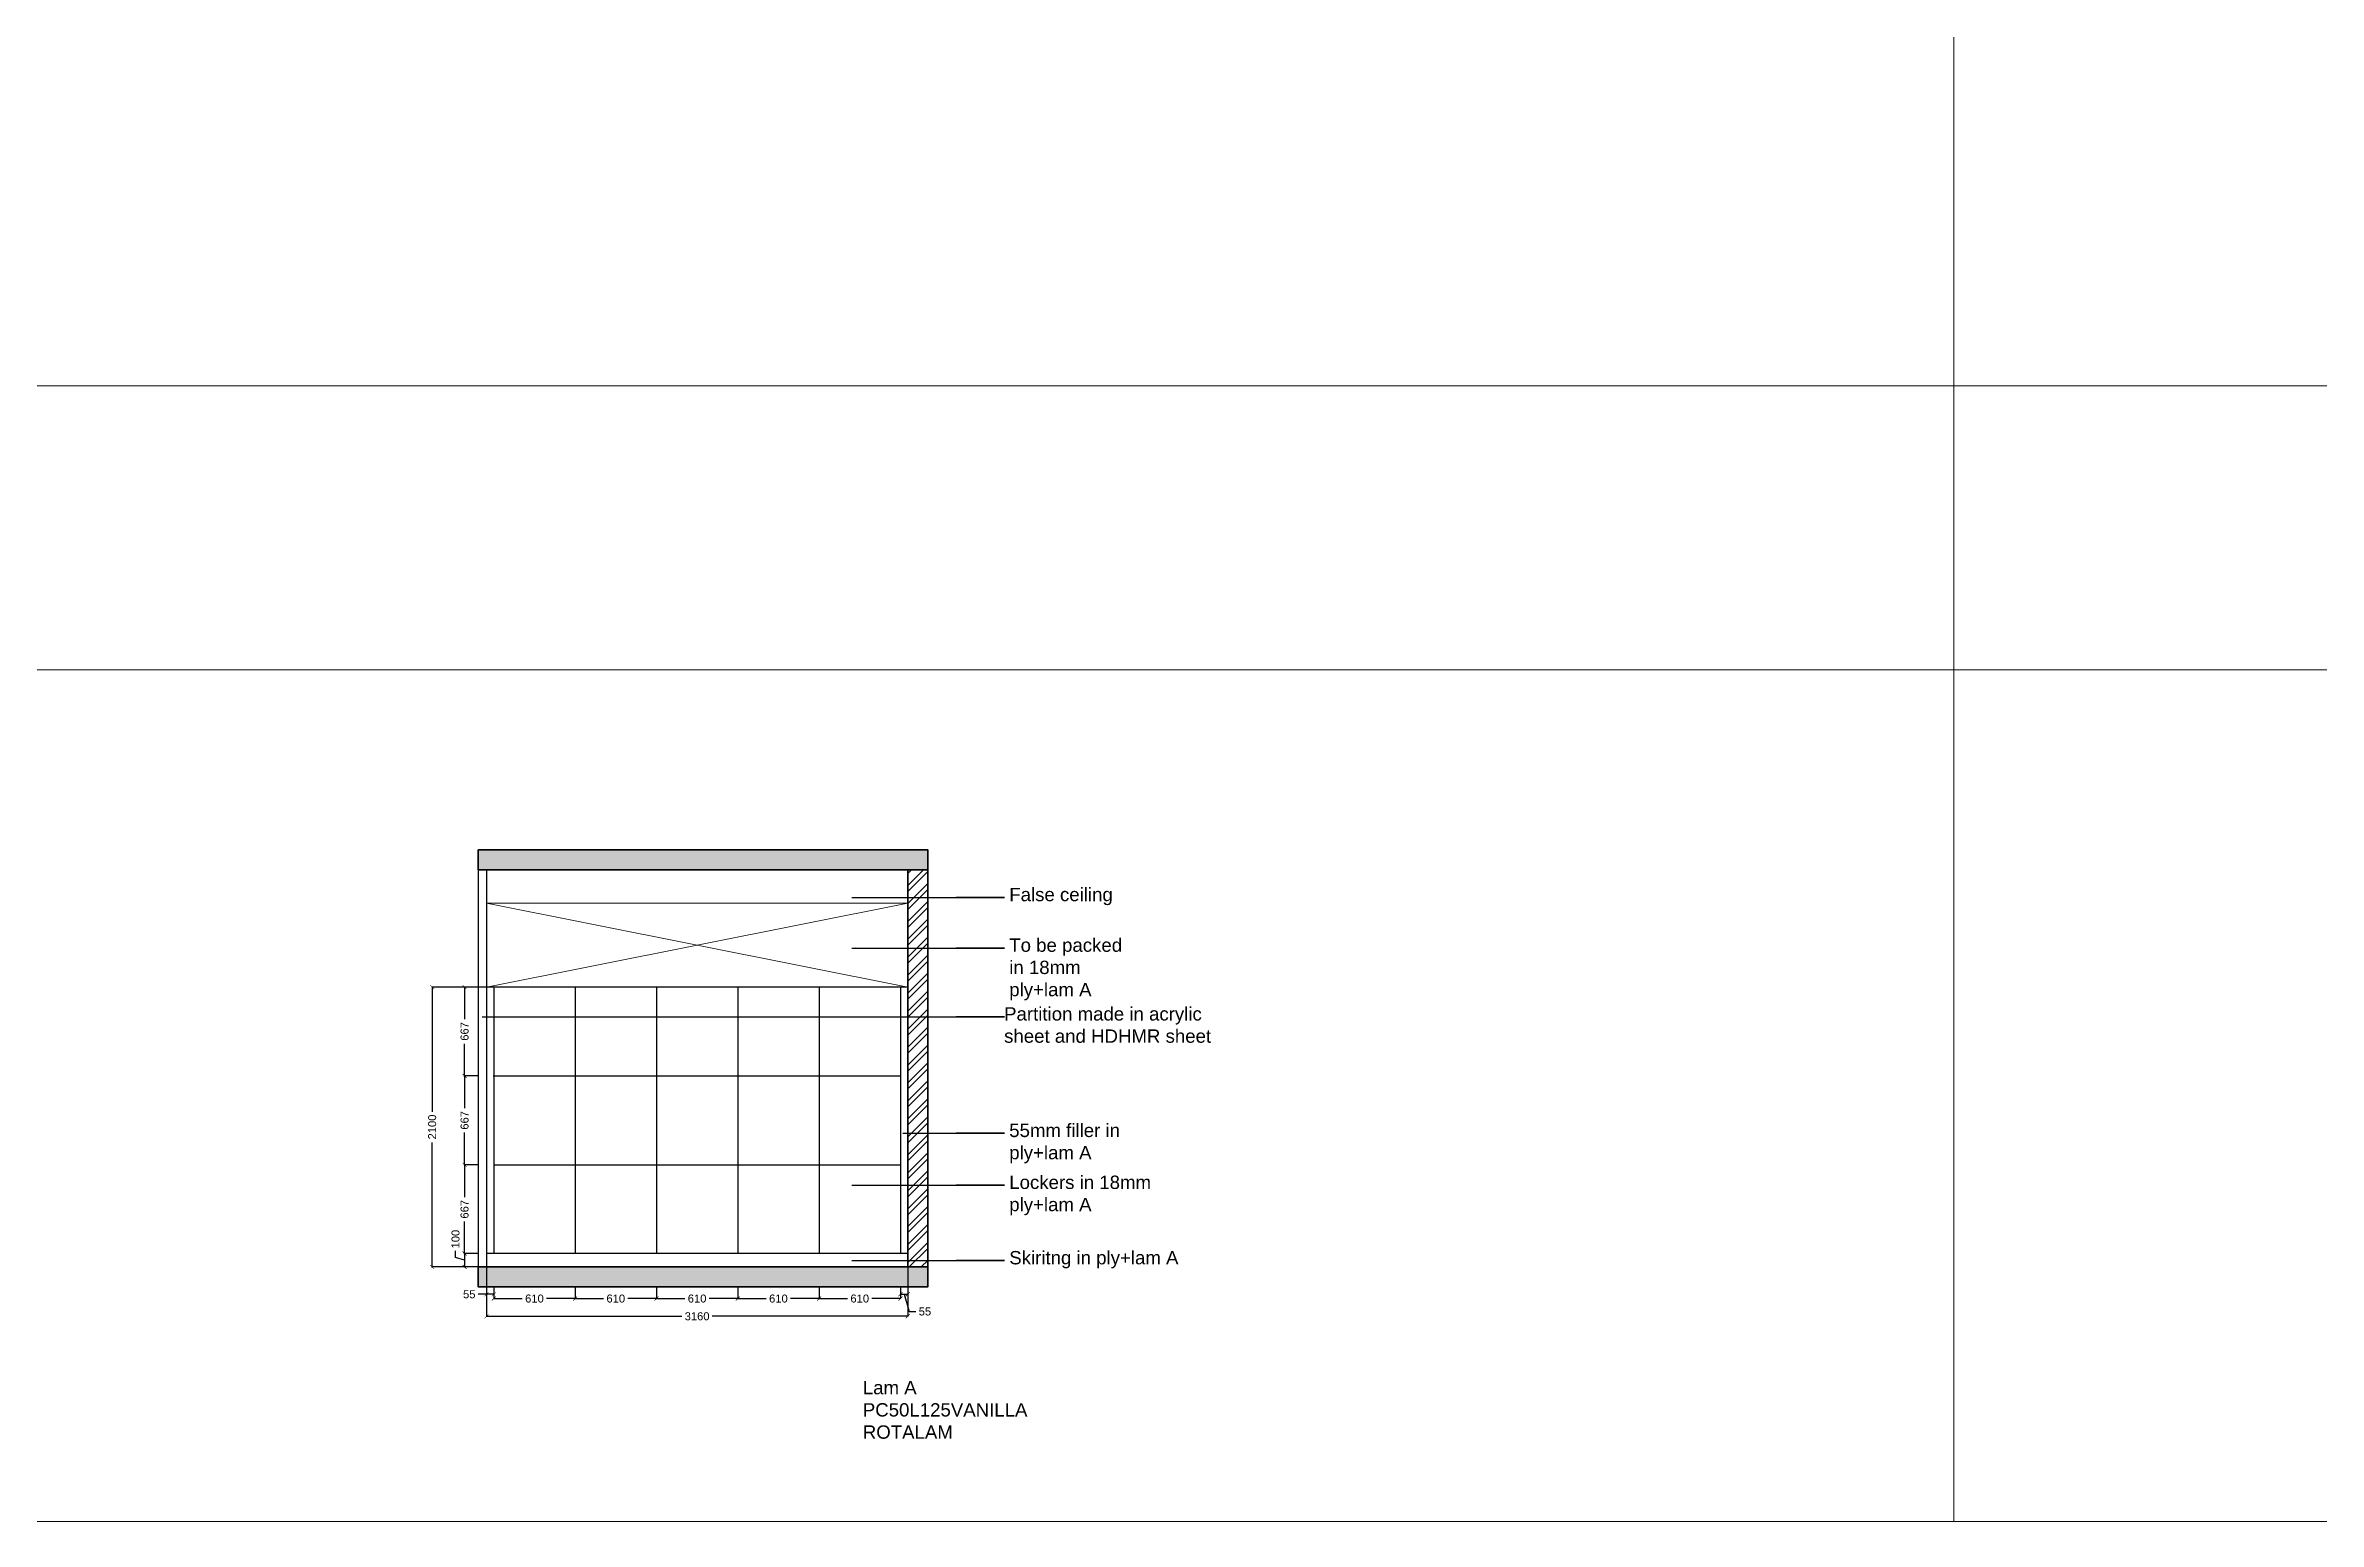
# Model space of a CAD drawing. Header units: millimetres. Extents: x 1464389 to 1998638, y -29162 to 256806.
# Drawn here: x 1567094 to 1584144, y 165911 to 176982 of the extents above; entities that cross this region are included whole.
import ezdxf

# ---------------------------------------------------------------- set-up
doc = ezdxf.new("R2010")
doc.units = ezdxf.units.MM
doc.header["$LTSCALE"] = 15
doc.header["$PDMODE"] = 35
doc.layers.get('0').update_dxf_attribs({"lineweight": 5})
for name, color, linetype, lineweight in [('A-Hatch', 251, 'Continuous', 9), ('dimension', 1, 'Continuous', 25), ('false ceiling', 124, 'Continuous', 9), ('Hatch', 252, 'Continuous', 15), ('LS_DR_Wall', 5, 'Continuous', 35), ('partition', 224, 'Continuous', 30)]:
    doc.layers.add(name, color=color, linetype=linetype, lineweight=lineweight)
doc.layers.add('Furnitures', color=7, linetype='Continuous', lineweight=25, true_color=0x753b00)
doc.layers.add('LS_DR_Skirting', color=154, linetype='Continuous')
doc.layers.add('Text', color=250, linetype='Continuous')
doc.layers.add('TEXTS', color=7, linetype='Continuous', true_color=0x636466)
doc.styles.add('ARIAL', font='arial.ttf')
doc.dimstyles.new('SC-25', dxfattribs={"dimtxt": 60, "dimasz": 30, "dimexe": 0, "dimexo": 0, "dimgap": 25, "dimtad": 0, "dimdec": 0, "dimzin": 0, "dimdsep": 46, "dimtxsty": 'ARIAL', "dimblk": 'ARCHTICK', "dimcen": 0.09, "dimdle": 3, "dimclrd": 251, "dimclre": 251, "dimclrt": 1, "dimadec": 0, "dimazin": 0, "dimtfac": 1, "dimtdec": 0, "dimtofl": 0, "dimtmove": 0, "dimatfit": 2, "dimfxl": 100, "dimtolj": 1, "dimtzin": 0, "dimarcsym": 0})

# ---------------------------------------------------------------- blocks, each defined once
blk = doc.blocks.new('_ArchTick')
at = {"color": 0, "linetype": 'ByBlock', "const_width": 0.15}
blk.add_lwpolyline([(-0.5, -0.5), (0.5, 0.5)], dxfattribs=at)
blk = doc.blocks.new('*D1733')
at = {"layer": 'Defpoints', "color": 0, "ltscale": 0.25, "transparency": 16777216}
for p in [(1570402, 167670), (1570457, 167670), (1570457, 167615)]:
    blk.add_point(p, dxfattribs=at)
at = {"layer": 'dimension', "color": 251, "lineweight": -2, "ltscale": 0.25, "transparency": 16777216}
for p, q in [((1570402, 167615), (1570341, 167615)), ((1570457, 167615), (1570399, 167615)), ((1570402, 167670), (1570402, 167615)), ((1570457, 167670), (1570457, 167615))]:
    blk.add_line(p, q, dxfattribs=at)
at = {"layer": 'dimension', "color": 251, "lineweight": -2, "ltscale": 0.25, "transparency": 16777216, "xscale": 30, "yscale": 30, "zscale": 30, "rotation": 180}
blk.add_blockref('_ArchTick', (1570402, 167615), dxfattribs=at)
at = {"layer": 'dimension', "color": 251, "lineweight": -2, "ltscale": 0.25, "transparency": 16777216, "xscale": 30, "yscale": 30, "zscale": 30}
blk.add_blockref('_ArchTick', (1570457, 167615), dxfattribs=at)
at = {"layer": 'dimension', "color": 1, "ltscale": 0.25, "transparency": 16777216, "insert": (1570273, 167615), "char_height": 60, "attachment_point": 5, "style": 'ARIAL'}
blk.add_mtext('\\A1;55', dxfattribs=at)
blk = doc.blocks.new('*D2416')
at = {"layer": 'Defpoints', "color": 0, "ltscale": 0.25, "transparency": 16777216}
for p in [(1573562, 167820), (1573507, 167670), (1573562, 167615)]:
    blk.add_point(p, dxfattribs=at)
at = {"layer": 'dimension', "color": 251, "lineweight": -2, "ltscale": 0.25, "transparency": 16777216}
for p, q in [((1573562, 167820), (1573562, 167615)), ((1573504, 167615), (1573565, 167615)), ((1573507, 167670), (1573507, 167615)), ((1573534, 167615), (1573573, 167486)), ((1573573, 167486), (1573623, 167486))]:
    blk.add_line(p, q, dxfattribs=at)
at = {"layer": 'dimension', "color": 251, "lineweight": -2, "ltscale": 0.25, "transparency": 16777216, "xscale": 30, "yscale": 30, "zscale": 30, "rotation": 180}
blk.add_blockref('_ArchTick', (1573507, 167615), dxfattribs=at)
at = {"layer": 'dimension', "color": 251, "lineweight": -2, "ltscale": 0.25, "transparency": 16777216, "xscale": 30, "yscale": 30, "zscale": 30}
blk.add_blockref('_ArchTick', (1573562, 167615), dxfattribs=at)
at = {"layer": 'dimension', "color": 1, "ltscale": 0.25, "transparency": 16777216, "insert": (1573691, 167486), "char_height": 60, "attachment_point": 5, "style": 'ARIAL'}
blk.add_mtext('\\A1;55', dxfattribs=at)
blk = doc.blocks.new('*D1734')
at = {"layer": 'Defpoints', "color": 0, "ltscale": 0.25, "transparency": 16777216}
for p in [(1570301, 169920), (1570238, 169253), (1570341, 169253)]:
    blk.add_point(p, dxfattribs=at)
at = {"layer": 'dimension', "color": 251, "lineweight": -2, "ltscale": 0.25, "transparency": 16777216}
for p, q in [((1570238, 169923), (1570238, 169678)), ((1570301, 169920), (1570238, 169920)), ((1570238, 169250), (1570238, 169495)), ((1570341, 169253), (1570238, 169253))]:
    blk.add_line(p, q, dxfattribs=at)
at = {"layer": 'dimension', "color": 251, "lineweight": -2, "ltscale": 0.25, "transparency": 16777216, "xscale": 30, "yscale": 30, "zscale": 30}
for p, rotation in [((1570238, 169920), 90), ((1570238, 169253), 270)]:
    blk.add_blockref('_ArchTick', p, dxfattribs=dict(at, rotation=rotation))
at = {"layer": 'dimension', "color": 1, "ltscale": 0.25, "transparency": 16777216, "insert": (1570238, 169587), "char_height": 60, "attachment_point": 5, "rotation": 90, "style": 'ARIAL'}
blk.add_mtext('\\A1;667', dxfattribs=at)
blk = doc.blocks.new('*D1735')
at = {"layer": 'Defpoints', "color": 0, "ltscale": 0.25, "transparency": 16777216}
for p in [(1570341, 169253), (1570238, 168587), (1570341, 168587)]:
    blk.add_point(p, dxfattribs=at)
at = {"layer": 'dimension', "color": 251, "lineweight": -2, "ltscale": 0.25, "transparency": 16777216}
for p, q in [((1570238, 169256), (1570238, 169011)), ((1570341, 169253), (1570238, 169253)), ((1570238, 168584), (1570238, 168829)), ((1570341, 168587), (1570238, 168587))]:
    blk.add_line(p, q, dxfattribs=at)
at = {"layer": 'dimension', "color": 251, "lineweight": -2, "ltscale": 0.25, "transparency": 16777216, "xscale": 30, "yscale": 30, "zscale": 30}
for p, rotation in [((1570238, 169253), 90), ((1570238, 168587), 270)]:
    blk.add_blockref('_ArchTick', p, dxfattribs=dict(at, rotation=rotation))
at = {"layer": 'dimension', "color": 1, "ltscale": 0.25, "transparency": 16777216, "insert": (1570238, 168920), "char_height": 60, "attachment_point": 5, "rotation": 90, "style": 'ARIAL'}
blk.add_mtext('\\A1;667', dxfattribs=at)
blk = doc.blocks.new('*D1736')
at = {"layer": 'Defpoints', "color": 0, "ltscale": 0.25, "transparency": 16777216}
for p in [(1570341, 168587), (1570238, 167920), (1570341, 167920)]:
    blk.add_point(p, dxfattribs=at)
at = {"layer": 'dimension', "color": 251, "lineweight": -2, "ltscale": 0.25, "transparency": 16777216}
for p, q in [((1570238, 168590), (1570238, 168345)), ((1570341, 168587), (1570238, 168587)), ((1570238, 167917), (1570238, 168162)), ((1570341, 167920), (1570238, 167920))]:
    blk.add_line(p, q, dxfattribs=at)
at = {"layer": 'dimension', "color": 251, "lineweight": -2, "ltscale": 0.25, "transparency": 16777216, "xscale": 30, "yscale": 30, "zscale": 30}
for p, rotation in [((1570238, 168587), 90), ((1570238, 167920), 270)]:
    blk.add_blockref('_ArchTick', p, dxfattribs=dict(at, rotation=rotation))
at = {"layer": 'dimension', "color": 1, "ltscale": 0.25, "transparency": 16777216, "insert": (1570238, 168253), "char_height": 60, "attachment_point": 5, "rotation": 90, "style": 'ARIAL'}
blk.add_mtext('\\A1;667', dxfattribs=at)
blk = doc.blocks.new('*D2417')
at = {"layer": 'Defpoints', "color": 0, "ltscale": 0.25, "transparency": 16777216}
for p in [(1570238, 167820), (1570341, 167920), (1570341, 167820)]:
    blk.add_point(p, dxfattribs=at)
at = {"layer": 'dimension', "color": 251, "lineweight": -2, "ltscale": 0.25, "transparency": 16777216}
for p, q in [((1570170, 167890), (1570170, 167940)), ((1570238, 167870), (1570170, 167890)), ((1570238, 167923), (1570238, 167817)), ((1570341, 167920), (1570238, 167920)), ((1570341, 167820), (1570238, 167820))]:
    blk.add_line(p, q, dxfattribs=at)
at = {"layer": 'dimension', "color": 251, "lineweight": -2, "ltscale": 0.25, "transparency": 16777216, "xscale": 30, "yscale": 30, "zscale": 30}
for p, rotation in [((1570238, 167920), 90), ((1570238, 167820), 270)]:
    blk.add_blockref('_ArchTick', p, dxfattribs=dict(at, rotation=rotation))
at = {"layer": 'dimension', "color": 1, "ltscale": 0.25, "transparency": 16777216, "insert": (1570170, 168029), "char_height": 60, "attachment_point": 5, "rotation": 90, "style": 'ARIAL'}
blk.add_mtext('\\A1;100', dxfattribs=at)
blk = doc.blocks.new('*D2418')
at = {"layer": 'Defpoints', "color": 0, "ltscale": 0.25, "transparency": 16777216}
for p in [(1570402, 169920), (1569995, 167820), (1570402, 167820)]:
    blk.add_point(p, dxfattribs=at)
at = {"layer": 'dimension', "color": 251, "lineweight": -2, "ltscale": 0.25, "transparency": 16777216}
for p, q in [((1569995, 169923), (1569995, 168985)), ((1570402, 169920), (1569995, 169920)), ((1569995, 167817), (1569995, 168755)), ((1570402, 167820), (1569995, 167820))]:
    blk.add_line(p, q, dxfattribs=at)
at = {"layer": 'dimension', "color": 251, "lineweight": -2, "ltscale": 0.25, "transparency": 16777216, "xscale": 30, "yscale": 30, "zscale": 30}
for p, rotation in [((1569995, 169920), 90), ((1569995, 167820), 270)]:
    blk.add_blockref('_ArchTick', p, dxfattribs=dict(at, rotation=rotation))
at = {"layer": 'dimension', "color": 1, "ltscale": 0.25, "transparency": 16777216, "insert": (1569995, 168870), "char_height": 60, "attachment_point": 5, "rotation": 90, "style": 'ARIAL'}
blk.add_mtext('\\A1;2100', dxfattribs=at)
blk = doc.blocks.new('*D1737')
at = {"layer": 'Defpoints', "color": 0, "ltscale": 0.25, "transparency": 16777216}
for p in [(1570402, 167820), (1573562, 167820), (1573562, 167450)]:
    blk.add_point(p, dxfattribs=at)
at = {"layer": 'dimension', "color": 251, "lineweight": -2, "ltscale": 0.25, "transparency": 16777216}
for p, q in [((1570402, 167820), (1570402, 167450)), ((1573562, 167820), (1573562, 167450)), ((1570399, 167450), (1571867, 167450)), ((1573565, 167450), (1572096, 167450))]:
    blk.add_line(p, q, dxfattribs=at)
at = {"layer": 'dimension', "color": 251, "lineweight": -2, "ltscale": 0.25, "transparency": 16777216, "xscale": 30, "yscale": 30, "zscale": 30, "rotation": 180}
blk.add_blockref('_ArchTick', (1570402, 167450), dxfattribs=at)
at = {"layer": 'dimension', "color": 251, "lineweight": -2, "ltscale": 0.25, "transparency": 16777216, "xscale": 30, "yscale": 30, "zscale": 30}
blk.add_blockref('_ArchTick', (1573562, 167450), dxfattribs=at)
at = {"layer": 'dimension', "color": 1, "ltscale": 0.25, "transparency": 16777216, "insert": (1571982, 167450), "char_height": 60, "attachment_point": 5, "style": 'ARIAL'}
blk.add_mtext('\\A1;3160', dxfattribs=at)
blk = doc.blocks.new('*D1738')
at = {"layer": 'Defpoints', "color": 0, "ltscale": 0.25, "transparency": 16777216}
for p in [(1570457, 167670), (1571067, 167670), (1571067, 167583)]:
    blk.add_point(p, dxfattribs=at)
at = {"layer": 'dimension', "color": 251, "lineweight": -2, "ltscale": 0.25, "transparency": 16777216}
for p, q in [((1570457, 167670), (1570457, 167583)), ((1571067, 167670), (1571067, 167583)), ((1570454, 167583), (1570670, 167583)), ((1571070, 167583), (1570853, 167583))]:
    blk.add_line(p, q, dxfattribs=at)
at = {"layer": 'dimension', "color": 251, "lineweight": -2, "ltscale": 0.25, "transparency": 16777216, "xscale": 30, "yscale": 30, "zscale": 30, "rotation": 180}
blk.add_blockref('_ArchTick', (1570457, 167583), dxfattribs=at)
at = {"layer": 'dimension', "color": 251, "lineweight": -2, "ltscale": 0.25, "transparency": 16777216, "xscale": 30, "yscale": 30, "zscale": 30}
blk.add_blockref('_ArchTick', (1571067, 167583), dxfattribs=at)
at = {"layer": 'dimension', "color": 1, "ltscale": 0.25, "transparency": 16777216, "insert": (1570762, 167583), "char_height": 60, "attachment_point": 5, "style": 'ARIAL'}
blk.add_mtext('\\A1;610', dxfattribs=at)
blk = doc.blocks.new('*D1739')
at = {"layer": 'Defpoints', "color": 0, "ltscale": 0.25, "transparency": 16777216}
for p in [(1571067, 167670), (1571677, 167670), (1571677, 167583)]:
    blk.add_point(p, dxfattribs=at)
at = {"layer": 'dimension', "color": 251, "lineweight": -2, "ltscale": 0.25, "transparency": 16777216}
for p, q in [((1571067, 167670), (1571067, 167583)), ((1571677, 167670), (1571677, 167583)), ((1571064, 167583), (1571280, 167583)), ((1571680, 167583), (1571463, 167583))]:
    blk.add_line(p, q, dxfattribs=at)
at = {"layer": 'dimension', "color": 251, "lineweight": -2, "ltscale": 0.25, "transparency": 16777216, "xscale": 30, "yscale": 30, "zscale": 30, "rotation": 180}
blk.add_blockref('_ArchTick', (1571067, 167583), dxfattribs=at)
at = {"layer": 'dimension', "color": 251, "lineweight": -2, "ltscale": 0.25, "transparency": 16777216, "xscale": 30, "yscale": 30, "zscale": 30}
blk.add_blockref('_ArchTick', (1571677, 167583), dxfattribs=at)
at = {"layer": 'dimension', "color": 1, "ltscale": 0.25, "transparency": 16777216, "insert": (1571372, 167583), "char_height": 60, "attachment_point": 5, "style": 'ARIAL'}
blk.add_mtext('\\A1;610', dxfattribs=at)
blk = doc.blocks.new('*D1740')
at = {"layer": 'Defpoints', "color": 0, "ltscale": 0.25, "transparency": 16777216}
for p in [(1571677, 167670), (1572287, 167670), (1572287, 167583)]:
    blk.add_point(p, dxfattribs=at)
at = {"layer": 'dimension', "color": 251, "lineweight": -2, "ltscale": 0.25, "transparency": 16777216}
for p, q in [((1571677, 167670), (1571677, 167583)), ((1572287, 167670), (1572287, 167583)), ((1571674, 167583), (1571890, 167583)), ((1572290, 167583), (1572073, 167583))]:
    blk.add_line(p, q, dxfattribs=at)
at = {"layer": 'dimension', "color": 251, "lineweight": -2, "ltscale": 0.25, "transparency": 16777216, "xscale": 30, "yscale": 30, "zscale": 30, "rotation": 180}
blk.add_blockref('_ArchTick', (1571677, 167583), dxfattribs=at)
at = {"layer": 'dimension', "color": 251, "lineweight": -2, "ltscale": 0.25, "transparency": 16777216, "xscale": 30, "yscale": 30, "zscale": 30}
blk.add_blockref('_ArchTick', (1572287, 167583), dxfattribs=at)
at = {"layer": 'dimension', "color": 1, "ltscale": 0.25, "transparency": 16777216, "insert": (1571982, 167583), "char_height": 60, "attachment_point": 5, "style": 'ARIAL'}
blk.add_mtext('\\A1;610', dxfattribs=at)
blk = doc.blocks.new('*D1741')
at = {"layer": 'Defpoints', "color": 0, "ltscale": 0.25, "transparency": 16777216}
for p in [(1572287, 167670), (1572897, 167670), (1572897, 167583)]:
    blk.add_point(p, dxfattribs=at)
at = {"layer": 'dimension', "color": 251, "lineweight": -2, "ltscale": 0.25, "transparency": 16777216}
for p, q in [((1572287, 167670), (1572287, 167583)), ((1572897, 167670), (1572897, 167583)), ((1572284, 167583), (1572500, 167583)), ((1572900, 167583), (1572683, 167583))]:
    blk.add_line(p, q, dxfattribs=at)
at = {"layer": 'dimension', "color": 251, "lineweight": -2, "ltscale": 0.25, "transparency": 16777216, "xscale": 30, "yscale": 30, "zscale": 30, "rotation": 180}
blk.add_blockref('_ArchTick', (1572287, 167583), dxfattribs=at)
at = {"layer": 'dimension', "color": 251, "lineweight": -2, "ltscale": 0.25, "transparency": 16777216, "xscale": 30, "yscale": 30, "zscale": 30}
blk.add_blockref('_ArchTick', (1572897, 167583), dxfattribs=at)
at = {"layer": 'dimension', "color": 1, "ltscale": 0.25, "transparency": 16777216, "insert": (1572592, 167583), "char_height": 60, "attachment_point": 5, "style": 'ARIAL'}
blk.add_mtext('\\A1;610', dxfattribs=at)
blk = doc.blocks.new('*D1742')
at = {"layer": 'Defpoints', "color": 0, "ltscale": 0.25, "transparency": 16777216}
for p in [(1572897, 167670), (1573507, 167670), (1573507, 167583)]:
    blk.add_point(p, dxfattribs=at)
at = {"layer": 'dimension', "color": 251, "lineweight": -2, "ltscale": 0.25, "transparency": 16777216}
for p, q in [((1572897, 167670), (1572897, 167583)), ((1573507, 167670), (1573507, 167583)), ((1572894, 167583), (1573110, 167583)), ((1573510, 167583), (1573293, 167583))]:
    blk.add_line(p, q, dxfattribs=at)
at = {"layer": 'dimension', "color": 251, "lineweight": -2, "ltscale": 0.25, "transparency": 16777216, "xscale": 30, "yscale": 30, "zscale": 30, "rotation": 180}
blk.add_blockref('_ArchTick', (1572897, 167583), dxfattribs=at)
at = {"layer": 'dimension', "color": 251, "lineweight": -2, "ltscale": 0.25, "transparency": 16777216, "xscale": 30, "yscale": 30, "zscale": 30}
blk.add_blockref('_ArchTick', (1573507, 167583), dxfattribs=at)
at = {"layer": 'dimension', "color": 1, "ltscale": 0.25, "transparency": 16777216, "insert": (1573202, 167583), "char_height": 60, "attachment_point": 5, "style": 'ARIAL'}
blk.add_mtext('\\A1;610', dxfattribs=at)

msp = doc.modelspace()

# ---------------------------------------------------------------- hatches: boundary and pattern name
at = {"layer": 'Hatch', "ltscale": 0.25}
h = msp.add_hatch(dxfattribs=at)
h.set_pattern_fill('AR-CONC', color=256)
h.set_pattern_definition([(50, (360435.32, 316717.3), (182.184669, -15.939086), [19.05, -209.55]), (355, (360435.32, 316717.3), (-35.24342, 191.056845), [15.24, -167.640584]), (100.451445, (360450.5, 316715.97), (146.941247, 175.117752), [16.19001, -178.090245]), (46.1842, (360435.32, 316768.1), (271.07904, -42.042328), [28.575, -314.325]), (96.635558, (360457.9, 316764.6), (237.404134, 247.426125), [24.28502, -267.13561]), (351.18415, (360435.32, 316768.1), (237.404134, 247.426125), [22.85997, -251.45973]), (21, (360460.72, 316755.4), (151.614391, -102.265198), [19.05, -209.55]), (326, (360460.72, 316755.4), (61.802028, 184.187966), [15.24, -167.64]), (71.451445, (360473.36, 316746.88), (213.41642, 81.92277), [16.19001, -178.089938]), (37.5, (360435.32, 316717.3), (3.0886033, 84.555039), [0, -165.608, 0, -170.18, 0, -168.275]), (7.5, (360435.32, 316717.3), (66.8196625, 100.180575), [0, -97.028, 0, -161.798, 0, -64.135]), (327.5, (360378.68, 316717.3), (135.590595, -5.728744), [0, -63.5, 0, -198.12, 0, -262.89]), (317.5, (360353.28, 316717.3), (148.129181, 25.426491), [0, -82.55, 0, -131.572, 0, -186.69])])
h.paths.add_polyline_path([(1573711.7, 170950), (1570340.7, 170950), (1570340.7, 170800), (1573711.7, 170800)])
h.paths.add_polyline_path([(1573711.7, 167820), (1570340.7, 167820), (1570340.7, 167670), (1573711.7, 167670)])
h = msp.add_hatch(dxfattribs=at)
h.set_pattern_fill('ANSI32', color=256, scale=10)
h.set_pattern_definition([(45, (360435.32, 316717.3), (-67.351921, 67.351921), []), (45, (360480.22, 316717.3), (-67.351921, 67.351921), [])])
h.paths.add_polyline_path([(1573711.7, 170800), (1573561.7, 170800), (1573561.7, 167820), (1573711.7, 167820)])

# ---------------------------------------------------------------- linework, layer by layer
at = {"ltscale": 0.25}
for p, q in [((1581408, 188054.3), (1581408, 165910.7)), ((1566247, 174429), (1615220.4, 174429)), ((1566247, 172299.6), (1615220.4, 172299.6)), ((1566247, 165910.7), (1615220.4, 165910.7))]:
    msp.add_line(p, q, dxfattribs=at)
at = {"layer": 'A-Hatch', "ltscale": 0.25}
for p, q in [((1570401.7, 169920), (1573561.7, 170550)), ((1570401.7, 170550), (1573561.7, 169920))]:
    msp.add_line(p, q, dxfattribs=at)
at = {"layer": 'false ceiling', "ltscale": 0.25}
msp.add_line((1570401.7, 170550), (1573561.7, 170550), dxfattribs=at)
at = {"layer": 'Furnitures', "ltscale": 0.25}
for p, q in [((1573561.7, 169920), (1570401.7, 169920)), ((1570456.7, 169920), (1570456.7, 167920)), ((1571066.7, 169920), (1571066.7, 167920)), ((1571676.7, 169920), (1571676.7, 167920)), ((1572286.7, 169920), (1572286.7, 167920)), ((1572896.7, 169920), (1572896.7, 167920)), ((1573506.7, 169920), (1573506.7, 167920)), ((1570451.7, 169253.4), (1573511.7, 169253.4)), ((1570456.7, 168586.7), (1573511.7, 168586.7))]:
    msp.add_line(p, q, dxfattribs=at)
at = {"layer": 'LS_DR_Skirting', "ltscale": 0.25}
msp.add_line((1573561.7, 167920), (1570401.7, 167920), dxfattribs=at)
at = {"layer": 'LS_DR_Wall', "ltscale": 0.25}
for p, q in [((1573561.7, 170800), (1573561.7, 167820)), ((1573711.7, 170800), (1573711.7, 167820))]:
    msp.add_line(p, q, dxfattribs=at)
for points in [[(1570340.7, 170950), (1573711.7, 170950), (1573711.7, 170800), (1570340.7, 170800)], [(1570340.7, 167820), (1573711.7, 167820), (1573711.7, 167670), (1570340.7, 167670)]]:
    msp.add_lwpolyline(points, close=True, dxfattribs=at)
at = {"layer": 'partition'}
for p, q in [((1570340.7, 170800), (1570340.7, 167820)), ((1570401.7, 170800), (1570401.7, 167820))]:
    msp.add_line(p, q, dxfattribs=at)

# ---------------------------------------------------------------- texts
at = {"layer": 'Text', "char_height": 100, "attachment_point": 3, "style": 'ARIAL'}
for s, insert, width in [('\\pxql;False ceiling', (1577182.2, 170663.9), 2858.77), ('\\pxql;To be packed\\Pin 18mm\\Pply+lam A', (1577182.2, 170284.2), 2858.77), ('\\pxql;Partition made in acrylic sheet and HDHMR sheet', (1576000.9, 169768.7), 1716.03), ('\\pxql;55mm filler in \\Pply+lam A', (1577182.2, 168894.7), 2858.77), ('\\pxql;Lockers in 18mm\\Pply+lam A', (1577182.2, 168505.3), 2858.77), ('\\pxql;Skiritng in ply+lam A', (1577182.2, 167939.8), 2858.77), ('\\pxql;Lam A\\PPC50L125VANILLA\\PROTALAM', (1576083.8, 166965.2), 2858.77)]:
    msp.add_mtext(s, dxfattribs=dict(at, insert=insert, width=width))

# ---------------------------------------------------------------- dimensions: what is measured, and where the dimension line sits
at = {"layer": 'dimension', "ltscale": 0.25}
for base, p1, p2, picture, middle in [((1569995.5, 167820), (1570401.7, 169920), (1570401.7, 167820), '*D2418', (1569995.5, 168870)), ((1570238.4, 169253.4), (1570300.7, 169920), (1570340.7, 169253.4), '*D1734', (1570238.4, 169586.7))]:
    dim = msp.add_linear_dim(base=base, p1=p1, p2=p2, angle=90, dimstyle='SC-25', dxfattribs=at)
    dim.commit()
    dim.dimension.update_dxf_attribs({"geometry": picture, "text_midpoint": middle})
for base, p1, p2, picture, middle in [((1570238.4, 168586.7), (1570340.7, 169253.4), (1570340.7, 168586.7), '*D1735', (1570238.4, 168920)), ((1570238.4, 167920), (1570340.7, 168586.7), (1570340.7, 167920), '*D1736', (1570238.4, 168253.4)), ((1570238.4, 167820), (1570340.7, 167920), (1570340.7, 167820), '*D2417', (1570170.3, 167965.5))]:
    dim = msp.add_linear_dim(base=base, p1=p1, p2=p2, angle=90, dimstyle='SC-25', override={"dimtmove": 1}, dxfattribs=at)
    dim.commit()
    dim.dimension.update_dxf_attribs({"geometry": picture, "text_midpoint": middle})
for base, p1, p2, picture, middle in [((1573561.7, 167450), (1570401.7, 167820), (1573561.7, 167820), '*D1737', (1571981.7, 167450)), ((1571066.7, 167583.2), (1570456.7, 167670), (1571066.7, 167670), '*D1738', (1570761.7, 167583.2))]:
    dim = msp.add_linear_dim(base=base, p1=p1, p2=p2, dimstyle='SC-25', dxfattribs=at)
    dim.commit()
    dim.dimension.update_dxf_attribs({"geometry": picture, "text_midpoint": middle})
for base, p1, p2, picture, middle in [((1573561.7, 167615.2), (1573506.7, 167670), (1573561.7, 167820), '*D2416', (1573648, 167486.2)), ((1571676.7, 167583.2), (1571066.7, 167670), (1571676.7, 167670), '*D1739', (1571371.7, 167583.2)), ((1572286.7, 167583.2), (1571676.7, 167670), (1572286.7, 167670), '*D1740', (1571981.7, 167583.2)), ((1572896.7, 167583.2), (1572286.7, 167670), (1572896.7, 167670), '*D1741', (1572591.7, 167583.2)), ((1573506.7, 167583.2), (1572896.7, 167670), (1573506.7, 167670), '*D1742', (1573201.7, 167583.2))]:
    dim = msp.add_linear_dim(base=base, p1=p1, p2=p2, dimstyle='SC-25', override={"dimtmove": 1}, dxfattribs=at)
    dim.commit()
    dim.dimension.update_dxf_attribs({"geometry": picture, "text_midpoint": middle})
dim = msp.add_linear_dim(base=(1570456.7, 167615.2), p1=(1570401.7, 167670), p2=(1570456.7, 167670), dimstyle='SC-25', dxfattribs=at)
dim.commit()
dim.dimension.update_dxf_attribs({"geometry": '*D1733', "text_midpoint": (1570272.7, 167615.2), "dimtype": 160})

# ---------------------------------------------------------------- leaders
at = {"layer": 'TEXTS'}
for points in [[(1573142.6, 170591.8), (1574288.7, 170591.8), (1573926.2, 170591.8)], [(1573142.6, 170212.2), (1574288.7, 170212.2), (1573926.2, 170212.2)], [(1570370.5, 169696.6), (1574288.7, 169696.6), (1573926.2, 169696.6)], [(1573524.5, 168822.6), (1574288.7, 168822.6), (1573926.2, 168822.6)], [(1573142.6, 168433.2), (1574288.7, 168433.2), (1573926.2, 168433.2)], [(1573142.6, 167867.7), (1574288.7, 167867.7), (1573926.2, 167867.7)]]:
    msp.add_leader(points, dimstyle='SC-25', override={"dimtad": 0}, dxfattribs=at)

doc.saveas('drawing.dxf')
